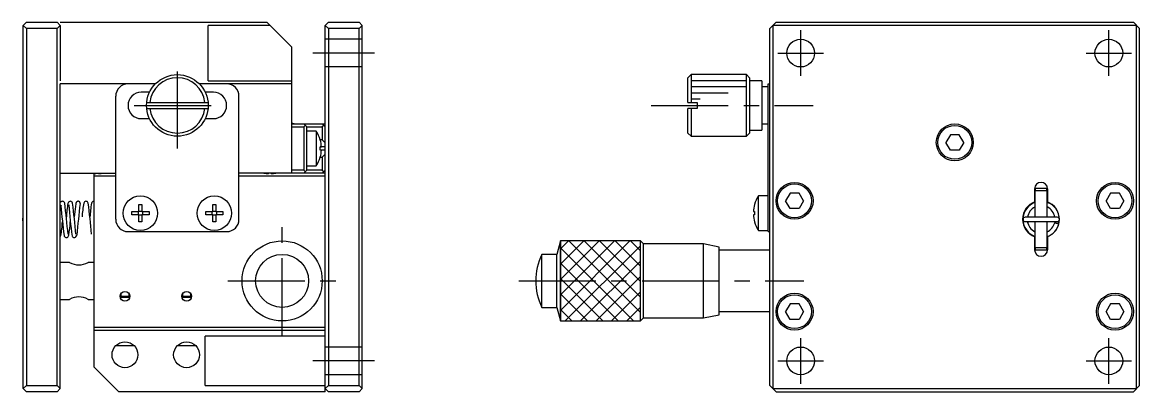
# Model space of a CAD drawing. Extents: x -28 to 401, y 14 to 263.
# Drawn here: x 220.1 to 401.5, y 125.9 to 185.9 of the extents above; entities that cross this region are included whole.
import ezdxf

# ---------------------------------------------------------------- set-up
doc = ezdxf.new("R2010")
doc.units = 0
doc.header["$LTSCALE"] = 10
doc.linetypes.add('CENTER', pattern=[2, 1.25, -0.25, 0.25, -0.25])
doc.linetypes.add('DASHED', pattern=[3.5, 2, -1.5])
doc.layers.get('0').update_dxf_attribs({"linetype": 'CONTINUOUS'})
doc.layers.add('CENTER', color=1, linetype='CENTER')

msp = doc.modelspace()

# ---------------------------------------------------------------- linework, layer by layer
at = {"color": 7, "linetype": 'CONTINUOUS'}
for p, q in [((220.803842, 185.854277), (220.303842, 185.354277)), ((220.303842, 185.354277), (220.803842, 184.854277)), ((220.303842, 126.354277), (220.303842, 185.354277)), ((220.803842, 185.854277), (225.803842, 185.854277)), ((225.803842, 185.854277), (226.303842, 185.354277)), ((225.803842, 184.854277), (226.303842, 185.354277)), ((226.303842, 185.854277), (259.803842, 185.854277)), ((226.303842, 185.354277), (226.303842, 176.352138)), ((260.303842, 185.354277), (250.303842, 185.354277)), ((250.303842, 176.354277), (250.303842, 185.354277)), ((259.803842, 185.854277), (263.803842, 181.854277)), ((269.803842, 185.854277), (269.303842, 185.354277)), ((269.303842, 185.354277), (269.803842, 184.854277)), ((269.303842, 125.854277), (269.303842, 185.354277)), ((269.803842, 185.854277), (274.803842, 185.854277)), ((274.803842, 185.854277), (275.303842, 185.354277)), ((274.803842, 184.854277), (275.303842, 185.354277)), ((275.303842, 126.354277), (275.303842, 185.354277)), ((341.459026, 184.854277), (342.459026, 185.854277)), ((341.959026, 185.354277), (341.959026, 126.354277)), ((400.959026, 185.354277), (341.959026, 185.354277)), ((342.459026, 185.854277), (400.459026, 185.854277)), ((400.459026, 185.854277), (401.459026, 184.854277)), ((400.959026, 126.354277), (400.959026, 185.354277)), ((225.803842, 184.854277), (220.803842, 184.854277)), ((220.803842, 184.854277), (220.803842, 126.854277)), ((225.803842, 126.854277), (225.803842, 184.854277)), ((269.803842, 184.854277), (269.803842, 126.854277)), ((274.803842, 184.854277), (269.803842, 184.854277)), ((274.803842, 126.854277), (274.803842, 184.854277)), ((341.459026, 126.854277), (341.459026, 184.854277)), ((401.459026, 126.854277), (401.459026, 184.854277)), ((263.803842, 181.854277), (263.803842, 161.354277)), ((250.303842, 176.354277), (263.803842, 176.354277)), ((328.659026, 177.354277), (328.159026, 176.854277)), ((328.159026, 172.854277), (328.159026, 176.854277)), ((328.659026, 177.354277), (328.659026, 172.854277)), ((337.659026, 177.354277), (328.659026, 177.354277)), ((338.159026, 176.854277), (337.659026, 177.354277)), ((337.659026, 167.354277), (337.659026, 177.354277)), ((338.159026, 176.854277), (338.159026, 167.854277)), ((340.159026, 176.354277), (338.159026, 176.354277)), ((340.159026, 176.354277), (340.159026, 168.354277)), ((226.303842, 126.354277), (226.303842, 175.854277)), ((241.733128, 175.854277), (226.303842, 175.854277)), ((240.789698, 174.504277), (239.453842, 174.504277)), ((263.803842, 175.854277), (248.874557, 175.854277)), ((251.153842, 174.504277), (249.817987, 174.504277)), ((341.159026, 175.354277), (340.159026, 175.354277)), ((341.159026, 175.854277), (341.459026, 175.854277)), ((341.159026, 151.854277), (341.159026, 175.854277)), ((235.303842, 153.854277), (235.303842, 173.854277)), ((240.328905, 172.854277), (250.27878, 172.854277)), ((255.303842, 153.854277), (255.303842, 173.854277)), ((328.159026, 172.854277), (329.659026, 172.854277)), ((329.659026, 172.854277), (329.659026, 171.854277)), ((240.328905, 171.854277), (250.27878, 171.854277)), ((328.159026, 167.854277), (328.159026, 171.854277)), ((329.659026, 171.854277), (328.159026, 171.854277)), ((328.659026, 171.854277), (328.659026, 167.354277)), ((239.453842, 170.204277), (240.789698, 170.204277)), ((249.817987, 170.204277), (251.153842, 170.204277)), ((263.803842, 169.354277), (269.303842, 169.354277)), ((263.803842, 168.854277), (265.803842, 168.854277)), ((266.303842, 168.854277), (265.803842, 169.354277)), ((266.053842, 169.104277), (265.803842, 168.854277)), ((265.803842, 168.854277), (265.803842, 161.854277)), ((266.303842, 168.854277), (268.803842, 168.854277)), ((266.303842, 161.854277), (266.303842, 168.854277)), ((269.303842, 168.854277), (268.803842, 169.354277)), ((269.053842, 169.104277), (268.803842, 168.854277)), ((268.803842, 168.854277), (268.803842, 166.775597)), ((340.159026, 169.354277), (341.159026, 169.354277)), ((267.846306, 168.154277), (266.303842, 168.154277)), ((267.846306, 168.154277), (267.846306, 162.554277)), ((328.159026, 167.854277), (328.659026, 167.354277)), ((328.659026, 167.354277), (337.659026, 167.354277)), ((337.659026, 167.354277), (338.159026, 167.854277)), ((338.159026, 168.354277), (340.159026, 168.354277)), ((370.737339, 167.604277), (370.015651, 166.354277)), ((372.180714, 167.604277), (370.737339, 167.604277)), ((372.902402, 166.354277), (372.180714, 167.604277)), ((268.497047, 166.753416), (268.503216, 166.756424)), ((268.497047, 165.614277), (268.690304, 165.614277)), ((268.497047, 165.094277), (268.497047, 165.614277)), ((268.690304, 165.094277), (268.497047, 165.094277)), ((269.303842, 165.604277), (268.497513, 165.604277)), ((269.303842, 165.104277), (268.497513, 165.104277)), ((268.803842, 166.775597), (268.497573, 166.775597)), ((269.303842, 166.275597), (268.803842, 166.775597)), ((370.737339, 165.104277), (370.015651, 166.354277)), ((372.180714, 165.104277), (370.737339, 165.104277)), ((372.902402, 166.354277), (372.180714, 165.104277)), ((268.503216, 163.952129), (268.497047, 163.955138)), ((268.497573, 163.932956), (268.803842, 163.932956)), ((268.803842, 163.932956), (269.303842, 164.432956)), ((268.803842, 163.932956), (268.803842, 161.854277)), ((265.803842, 161.854277), (263.803842, 161.854277)), ((265.803842, 161.854277), (266.053842, 161.604277)), ((265.803842, 161.354277), (266.303842, 161.854277)), ((266.303842, 162.554277), (267.846306, 162.554277)), ((268.803842, 161.854277), (266.303842, 161.854277)), ((268.803842, 161.854277), (269.053842, 161.604277)), ((268.803842, 161.354277), (269.303842, 161.854277)), ((226.303842, 161.354277), (235.303842, 161.354277)), ((231.803842, 129.854277), (231.803842, 161.286138)), ((235.303842, 160.854277), (231.803842, 160.854277)), ((232.043842, 161.354277), (232.043842, 161.267815)), ((232.563842, 161.267815), (232.563842, 161.354277)), ((269.303842, 161.354277), (255.303842, 161.354277)), ((269.303842, 160.854277), (255.303842, 160.854277)), ((260.043842, 161.354277), (260.043842, 161.267815)), ((260.563842, 161.267815), (260.563842, 161.354277)), ((344.737339, 158.104277), (344.015651, 156.854277)), ((346.180714, 158.104277), (344.737339, 158.104277)), ((346.902402, 156.854277), (346.180714, 158.104277)), ((384.409026, 158.804277), (384.409026, 156.664526)), ((384.552809, 158.854277), (384.459026, 158.504277)), ((386.459026, 158.504277), (384.459026, 158.504277)), ((384.459026, 158.504277), (384.459026, 154.180362)), ((386.365244, 158.854277), (384.552809, 158.854277)), ((386.459026, 158.504277), (386.365244, 158.854277)), ((386.459026, 154.180362), (386.459026, 158.504277)), ((386.509026, 158.804277), (386.509026, 156.664526)), ((396.737339, 158.104277), (396.015651, 156.854277)), ((398.180714, 158.104277), (396.737339, 158.104277)), ((398.902402, 156.854277), (398.180714, 158.104277)), ((226.33774, 156.579679), (226.303793, 156.509614)), ((226.407436, 156.670992), (226.33774, 156.579679)), ((226.493056, 156.736554), (226.407436, 156.670992)), ((226.422395, 156.151345), (226.418492, 156.031916)), ((226.602507, 156.776269), (226.493056, 156.736554)), ((226.716239, 156.772308), (226.602507, 156.776269)), ((226.812751, 156.736175), (226.716239, 156.772308)), ((226.89824, 156.676415), (226.812751, 156.736175)), ((226.969253, 156.596557), (226.89824, 156.676415)), ((227.019295, 156.50344), (226.969253, 156.596557)), ((227.600991, 156.55292), (227.543819, 156.410227)), ((227.661423, 156.646637), (227.600991, 156.55292)), ((227.741796, 156.720082), (227.661423, 156.646637)), ((227.834703, 156.765944), (227.741796, 156.720082)), ((227.942209, 156.779281), (227.834703, 156.765944)), ((228.047866, 156.754734), (227.942209, 156.779281)), ((228.140594, 156.70237), (228.047866, 156.754734)), ((228.214138, 156.632608), (228.140594, 156.70237)), ((228.273379, 156.54433), (228.214138, 156.632608)), ((228.313311, 156.450458), (228.273379, 156.54433)), ((228.829798, 156.374197), (228.569081, 154.229085)), ((228.830168, 156.407198), (228.82955, 156.390801)), ((228.82955, 156.390801), (228.829798, 156.374197)), ((228.831593, 156.423363), (228.830168, 156.407198)), ((228.833768, 156.439268), (228.831593, 156.423363)), ((228.836639, 156.45489), (228.833768, 156.439268)), ((228.840155, 156.470207), (228.836639, 156.45489)), ((228.845156, 156.488159), (228.840155, 156.470207)), ((228.850932, 156.505613), (228.845156, 156.488159)), ((228.857406, 156.522546), (228.850932, 156.505613)), ((228.864505, 156.538932), (228.857406, 156.522546)), ((228.872161, 156.554755), (228.864505, 156.538932)), ((228.882413, 156.573716), (228.872161, 156.554755)), ((228.893314, 156.591748), (228.882413, 156.573716)), ((228.904752, 156.608835), (228.893314, 156.591748)), ((228.916625, 156.624968), (228.904752, 156.608835)), ((228.928839, 156.640144), (228.916625, 156.624968)), ((228.941306, 156.654366), (228.928839, 156.640144)), ((228.953946, 156.667642), (228.941306, 156.654366)), ((228.966685, 156.679987), (228.953946, 156.667642)), ((228.981279, 156.692977), (228.966685, 156.679987)), ((228.995823, 156.704808), (228.981279, 156.692977)), ((229.010235, 156.715519), (228.995823, 156.704808)), ((229.024441, 156.725155), (229.010235, 156.715519)), ((229.038375, 156.733765), (229.024441, 156.725155)), ((229.05198, 156.741403), (229.038375, 156.733765)), ((229.065204, 156.748126), (229.05198, 156.741403)), ((229.078002, 156.753992), (229.065204, 156.748126)), ((229.090334, 156.759063), (229.078002, 156.753992)), ((229.102165, 156.763399), (229.090334, 156.759063)), ((229.113467, 156.767064), (229.102165, 156.763399)), ((229.124214, 156.770119), (229.113467, 156.767064)), ((229.134384, 156.772626), (229.124214, 156.770119)), ((229.143959, 156.774646), (229.134384, 156.772626)), ((229.155959, 156.776711), (229.143959, 156.774646)), ((229.166808, 156.778129), (229.155959, 156.776711)), ((229.176483, 156.779033), (229.166808, 156.778129)), ((229.184967, 156.779548), (229.176483, 156.779033)), ((229.197134, 156.779847), (229.184967, 156.779548)), ((229.208754, 156.779659), (229.197134, 156.779847)), ((229.220112, 156.779039), (229.208754, 156.779659)), ((229.238844, 156.777094), (229.220112, 156.779039)), ((229.256749, 156.774183), (229.238844, 156.777094)), ((229.273794, 156.770473), (229.256749, 156.774183)), ((229.28996, 156.766112), (229.273794, 156.770473)), ((229.308038, 156.760264), (229.28996, 156.766112)), ((229.324842, 156.753901), (229.308038, 156.760264)), ((229.340373, 156.74721), (229.324842, 156.753901)), ((229.354646, 156.740359), (229.340373, 156.74721)), ((229.367682, 156.733496), (229.354646, 156.740359)), ((229.379507, 156.726752), (229.367682, 156.733496)), ((229.393318, 156.718227), (229.379507, 156.726752)), ((229.405156, 156.710336), (229.393318, 156.718227)), ((229.408521, 156.70799), (229.405156, 156.710336)), ((229.411698, 156.705733), (229.408521, 156.70799)), ((229.414689, 156.703569), (229.411698, 156.705733)), ((229.417496, 156.701504), (229.414689, 156.703569)), ((229.420121, 156.699541), (229.417496, 156.701504)), ((229.422612, 156.697651), (229.420121, 156.699541)), ((229.425107, 156.695731), (229.422612, 156.697651)), ((229.427613, 156.693776), (229.425107, 156.695731)), ((229.428511, 156.693069), (229.427613, 156.693776)), ((229.429409, 156.692357), (229.428511, 156.693069)), ((229.430309, 156.691641), (229.429409, 156.692357)), ((229.431211, 156.69092), (229.430309, 156.691641)), ((229.432113, 156.690194), (229.431211, 156.69092)), ((229.433017, 156.689463), (229.432113, 156.690194)), ((229.433921, 156.688727), (229.433017, 156.689463)), ((229.434827, 156.687987), (229.433921, 156.688727)), ((229.435733, 156.687241), (229.434827, 156.687987)), ((229.43664, 156.686491), (229.435733, 156.687241)), ((229.437548, 156.685736), (229.43664, 156.686491)), ((229.438457, 156.684975), (229.437548, 156.685736)), ((229.439366, 156.68421), (229.438457, 156.684975)), ((229.440276, 156.683439), (229.439366, 156.68421)), ((229.441187, 156.682663), (229.440276, 156.683439)), ((229.442326, 156.681686), (229.441187, 156.682663)), ((229.443465, 156.6807), (229.442326, 156.681686)), ((229.444605, 156.679705), (229.443465, 156.6807)), ((229.445746, 156.678702), (229.444605, 156.679705)), ((229.447049, 156.677545), (229.445746, 156.678702)), ((229.448353, 156.676375), (229.447049, 156.677545)), ((229.449657, 156.675194), (229.448353, 156.676375)), ((229.45096, 156.674), (229.449657, 156.675194)), ((229.452263, 156.672794), (229.45096, 156.674)), ((229.453565, 156.671574), (229.452263, 156.672794)), ((229.454867, 156.670342), (229.453565, 156.671574)), ((229.456686, 156.668593), (229.454867, 156.670342)), ((229.458503, 156.666817), (229.456686, 156.668593)), ((229.460317, 156.665012), (229.458503, 156.666817)), ((229.462126, 156.663178), (229.460317, 156.665012)), ((229.463931, 156.661313), (229.462126, 156.663178)), ((229.467093, 156.657953), (229.463931, 156.661313)), ((229.470233, 156.654489), (229.467093, 156.657953)), ((229.473349, 156.650914), (229.470233, 156.654489)), ((229.476435, 156.647221), (229.473349, 156.650914)), ((229.479487, 156.643402), (229.476435, 156.647221)), ((229.484261, 156.637048), (229.479487, 156.643402)), ((229.488918, 156.630323), (229.484261, 156.637048)), ((229.493435, 156.623193), (229.488918, 156.630323)), ((229.49779, 156.615619), (229.493435, 156.623193)), ((229.504247, 156.602728), (229.49779, 156.615619)), ((229.510142, 156.588487), (229.504247, 156.602728)), ((229.515361, 156.57273), (229.510142, 156.588487)), ((229.51978, 156.555285), (229.515361, 156.57273)), ((229.52403, 156.530361), (229.51978, 156.555285)), ((229.526452, 156.502049), (229.52403, 156.530361)), ((229.524377, 156.433821), (229.526697, 156.469986)), ((229.526697, 156.469986), (229.526452, 156.502049)), ((230.172506, 156.598018), (230.114774, 156.485242)), ((230.24133, 156.679283), (230.172506, 156.598018)), ((230.347406, 156.751433), (230.24133, 156.679283)), ((230.444761, 156.778384), (230.347406, 156.751433)), ((230.547385, 156.770759), (230.444761, 156.778384)), ((230.644204, 156.732597), (230.547385, 156.770759)), ((230.730568, 156.669748), (230.644204, 156.732597)), ((230.800117, 156.587038), (230.730568, 156.669748)), ((230.846895, 156.494867), (230.800117, 156.587038)), ((231.431665, 156.572614), (231.378149, 156.456008)), ((231.501115, 156.664547), (231.431665, 156.572614)), ((231.590925, 156.73514), (231.501115, 156.664547)), ((231.687404, 156.773187), (231.590925, 156.73514)), ((231.803898, 156.774603), (231.687404, 156.773187)), ((239.043842, 156.253416), (239.563842, 156.253416)), ((239.043842, 155.114277), (239.043842, 156.253416)), ((239.563842, 156.253416), (239.563842, 155.114277)), ((251.043842, 156.253416), (251.563842, 156.253416)), ((251.043842, 155.114277), (251.043842, 156.253416)), ((251.563842, 156.253416), (251.563842, 155.114277)), ((338.959653, 156.256424), (338.965822, 156.253416)), ((339.616563, 152.054277), (339.616563, 157.654277)), ((341.159026, 157.654277), (339.616563, 157.654277)), ((344.737339, 155.604277), (344.015651, 156.854277)), ((346.902402, 156.854277), (346.180714, 155.604277)), ((396.737339, 155.604277), (396.015651, 156.854277)), ((398.902402, 156.854277), (398.180714, 155.604277)), ((237.904703, 154.594277), (237.904703, 155.114277)), ((237.904703, 155.114277), (239.043842, 155.114277)), ((239.043842, 154.594277), (237.904703, 154.594277)), ((238.974401, 154.594277), (238.974401, 155.114277)), ((239.043842, 155.183718), (239.563842, 155.183718)), ((239.043842, 153.455138), (239.043842, 154.594277)), ((239.563842, 154.524835), (239.043842, 154.524835)), ((239.563842, 155.114277), (240.702982, 155.114277)), ((239.563842, 154.594277), (239.563842, 153.455138)), ((240.702982, 154.594277), (239.563842, 154.594277)), ((239.633284, 155.114277), (239.633284, 154.594277)), ((240.702982, 155.114277), (240.702982, 154.594277)), ((249.904703, 154.594277), (249.904703, 155.114277)), ((249.904703, 155.114277), (251.043842, 155.114277)), ((251.043842, 154.594277), (249.904703, 154.594277)), ((250.974401, 154.594277), (250.974401, 155.114277)), ((251.043842, 155.183718), (251.563842, 155.183718)), ((251.043842, 153.455138), (251.043842, 154.594277)), ((251.563842, 154.524835), (251.043842, 154.524835)), ((251.563842, 155.114277), (252.702982, 155.114277)), ((251.563842, 154.594277), (251.563842, 153.455138)), ((252.702982, 154.594277), (251.563842, 154.594277)), ((251.633284, 155.114277), (251.633284, 154.594277)), ((252.702982, 155.114277), (252.702982, 154.594277)), ((338.772565, 155.114277), (338.965822, 155.114277)), ((338.965822, 154.594277), (338.772565, 154.594277)), ((338.965822, 155.114277), (338.965822, 154.594277)), ((346.180714, 155.604277), (344.737339, 155.604277)), ((388.082302, 154.180362), (382.882302, 154.180362)), ((398.180714, 155.604277), (396.737339, 155.604277)), ((239.563842, 153.455138), (239.043842, 153.455138)), ((251.563842, 153.455138), (251.043842, 153.455138)), ((338.965822, 153.455138), (338.959653, 153.452129)), ((382.603883, 153.191759), (382.605089, 153.184858)), ((382.604123, 153.184637), (382.616504, 153.130534)), ((382.620596, 153.128323), (382.616614, 153.130559)), ((382.882302, 153.480362), (388.082302, 153.480362)), ((383.293827, 153.310279), (383.316517, 153.412884)), ((383.295809, 153.296984), (383.293827, 153.310279)), ((383.316517, 153.412884), (383.397893, 153.473722)), ((383.397893, 153.473722), (383.442247, 153.480362)), ((384.459026, 153.480362), (384.459026, 149.204277)), ((386.459026, 149.204277), (386.459026, 153.480362)), ((387.522356, 153.480362), (387.622435, 153.442492)), ((387.622435, 153.442492), (387.670955, 153.352286)), ((388.34555, 153.121924), (387.666015, 153.286594)), ((387.66612, 153.286964), (387.670374, 153.289279)), ((387.669157, 153.294161), (387.668129, 153.296588)), ((387.670955, 153.352286), (387.668189, 153.297074)), ((387.672275, 153.29124), (387.669157, 153.294161)), ((387.677465, 153.287844), (387.672275, 153.29124)), ((387.684694, 153.283993), (387.677465, 153.287844)), ((387.693917, 153.279712), (387.684694, 153.283993)), ((387.705078, 153.275026), (387.693917, 153.279712)), ((387.718109, 153.269964), (387.705078, 153.275026)), ((387.732927, 153.264559), (387.718109, 153.269964)), ((387.749443, 153.258842), (387.732927, 153.264559)), ((387.767555, 153.25285), (387.749443, 153.258842)), ((387.78715, 153.246619), (387.767555, 153.25285)), ((387.808108, 153.240187), (387.78715, 153.246619)), ((387.8303, 153.233595), (387.808108, 153.240187)), ((387.853589, 153.226883), (387.8303, 153.233595)), ((387.877831, 153.220092), (387.853589, 153.226883)), ((387.902877, 153.213265), (387.877831, 153.220092)), ((387.928572, 153.206443), (387.902877, 153.213265)), ((387.954759, 153.199668), (387.928572, 153.206443)), ((387.981275, 153.192982), (387.954759, 153.199668)), ((388.007957, 153.186426), (387.981275, 153.192982)), ((388.034641, 153.180042), (388.007957, 153.186426)), ((388.061162, 153.173867), (388.034641, 153.180042)), ((388.087356, 153.167941), (388.061162, 153.173867)), ((388.113063, 153.162299), (388.087356, 153.167941)), ((388.138123, 153.156977), (388.113063, 153.162299)), ((388.162382, 153.152007), (388.138123, 153.156977)), ((388.185691, 153.14742), (388.162382, 153.152007)), ((388.207906, 153.143245), (388.185691, 153.14742)), ((388.228889, 153.139506), (388.207906, 153.143245)), ((388.248512, 153.136227), (388.228889, 153.139506)), ((388.266653, 153.133429), (388.248512, 153.136227)), ((388.283202, 153.131128), (388.266653, 153.133429)), ((388.298054, 153.129339), (388.283202, 153.131128)), ((388.31112, 153.128073), (388.298054, 153.129339)), ((388.322318, 153.127337), (388.31112, 153.128073)), ((388.33158, 153.127136), (388.322318, 153.127337)), ((388.338848, 153.127472), (388.33158, 153.127136)), ((388.348246, 153.131173), (388.333212, 153.586474)), ((388.338639, 153.091943), (388.366236, 153.211768)), ((388.344078, 153.128342), (388.338848, 153.127472)), ((388.343562, 153.125802), (388.34555, 153.121924)), ((388.347237, 153.12974), (388.344078, 153.128342)), ((388.348306, 153.131659), (388.347237, 153.12974)), ((388.366236, 153.211768), (388.431339, 153.793685)), ((226.30385, 151.028487), (226.366051, 151.12296)), ((226.366051, 151.12296), (226.410025, 151.239529)), ((226.912076, 151.225992), (226.961028, 151.105385)), ((226.961028, 151.105385), (227.025507, 151.011145)), ((227.025507, 151.011145), (227.104833, 150.940362)), ((227.104833, 150.940362), (227.20497, 150.892393)), ((227.20497, 150.892393), (227.311011, 150.88188)), ((227.311011, 150.88188), (227.4209, 150.910377)), ((227.4209, 150.910377), (227.509901, 150.963396)), ((227.509901, 150.963396), (227.588155, 151.043868)), ((227.588155, 151.043868), (227.649327, 151.150798)), ((227.649327, 151.150798), (227.694477, 151.283163)), ((228.221806, 151.129766), (228.278708, 151.036801)), ((228.278708, 151.036801), (228.355688, 150.958201)), ((228.355688, 150.958201), (228.451195, 150.902293)), ((228.451195, 150.902293), (228.562937, 150.880859)), ((228.562937, 150.880859), (228.676795, 150.902742)), ((228.676795, 150.902742), (228.77208, 150.954408)), ((228.77208, 150.954408), (228.847425, 151.025651)), ((228.847425, 151.025651), (228.933724, 151.170527)), ((228.933724, 151.170527), (228.968891, 151.275114)), ((237.303842, 151.854277), (253.303842, 151.854277)), ((339.616563, 152.054277), (341.159026, 152.054277)), ((341.159026, 151.854277), (341.459026, 151.854277)), ((384.409026, 151.044028), (384.409026, 148.904277)), ((386.509026, 151.044028), (386.509026, 148.904277)), ((307.459019, 150.354276), (306.869531, 148.154277)), ((320.45902, 150.354276), (307.459019, 150.354276)), ((307.459019, 137.354278), (307.459019, 150.354276)), ((320.959022, 149.854273), (320.45902, 150.354276)), ((320.45902, 137.354278), (320.45902, 150.354276)), ((330.709027, 149.854273), (320.959022, 149.854273)), ((320.959022, 137.854281), (320.959022, 149.854273)), ((333.209026, 149.354274), (330.709027, 149.854273)), ((330.709027, 137.854281), (330.709027, 149.854273)), ((333.209026, 138.35428), (333.209026, 149.354274)), ((341.459026, 148.854277), (333.209026, 148.854277)), ((386.459026, 149.204277), (384.459026, 149.204277)), ((384.459026, 149.204277), (384.552809, 148.854277)), ((386.365244, 148.854277), (384.552809, 148.854277)), ((386.365244, 148.854277), (386.459026, 149.204277)), ((306.869531, 148.154277), (304.45902, 148.154277)), ((304.45902, 139.554277), (304.45902, 148.154277)), ((306.869531, 139.554277), (306.869531, 148.154277)), ((227.804158, 146.854277), (226.303842, 146.854277)), ((227.803842, 146.854277), (227.804876, 146.85376)), ((231.803842, 146.854277), (230.803842, 146.854277)), ((236.179343, 141.354277), (236.179343, 141.829908)), ((237.428342, 141.829908), (237.428342, 141.354277)), ((246.179343, 141.354277), (246.179343, 141.829908)), ((247.428342, 141.829908), (247.428342, 141.354277)), ((226.303842, 140.854277), (227.804158, 140.854277)), ((230.803842, 140.854277), (231.803842, 140.854277)), ((236.018612, 141.354277), (237.589073, 141.354277)), ((237.562937, 141.154277), (236.044748, 141.154277)), ((246.018612, 141.354277), (247.589073, 141.354277)), ((247.562937, 141.154277), (246.044748, 141.154277)), ((344.737339, 140.104277), (344.015651, 138.854277)), ((346.180714, 140.104277), (344.737339, 140.104277)), ((346.902402, 138.854277), (346.180714, 140.104277)), ((396.737339, 140.104277), (396.015651, 138.854277)), ((398.180714, 140.104277), (396.737339, 140.104277)), ((398.902402, 138.854277), (398.180714, 140.104277)), ((304.45902, 139.554277), (306.869531, 139.554277)), ((306.869531, 139.554277), (307.459019, 137.354278)), ((320.45902, 137.354278), (320.959022, 137.854281)), ((320.959022, 137.854281), (330.709027, 137.854281)), ((330.709027, 137.854281), (333.209026, 138.35428)), ((333.209026, 138.854277), (341.459026, 138.854277)), ((344.737339, 137.604277), (344.015651, 138.854277)), ((346.902402, 138.854277), (346.180714, 137.604277)), ((396.737339, 137.604277), (396.015651, 138.854277)), ((398.902402, 138.854277), (398.180714, 137.604277)), ((231.803842, 136.354277), (269.303842, 136.354277)), ((307.459019, 137.354278), (320.45902, 137.354278)), ((346.180714, 137.604277), (344.737339, 137.604277)), ((398.180714, 137.604277), (396.737339, 137.604277)), ((231.803842, 135.854277), (269.303842, 135.854277)), ((269.303842, 134.854277), (249.803842, 134.854277)), ((249.803842, 126.854277), (249.803842, 134.854277)), ((235.334149, 133.354277), (238.273536, 133.354277)), ((245.334149, 133.354277), (248.273536, 133.354277)), ((231.803842, 129.854277), (235.803842, 125.854277)), ((220.803842, 126.854277), (220.303842, 126.354277)), ((220.303842, 126.354277), (220.803842, 125.854277)), ((220.803842, 126.854277), (225.803842, 126.854277)), ((225.803842, 125.854277), (220.803842, 125.854277)), ((226.303842, 126.354277), (225.803842, 126.854277)), ((226.303842, 126.354277), (225.803842, 125.854277)), ((269.303842, 125.854277), (235.803842, 125.854277)), ((249.803842, 126.854277), (269.303842, 126.854277)), ((269.803842, 126.854277), (269.303842, 126.354277)), ((269.303842, 126.354277), (269.803842, 125.854277)), ((269.803842, 126.854277), (274.803842, 126.854277)), ((274.803842, 125.854277), (269.803842, 125.854277)), ((275.303842, 126.354277), (274.803842, 126.854277)), ((275.303842, 126.354277), (274.803842, 125.854277)), ((342.459026, 125.854277), (341.459026, 126.854277)), ((341.959026, 126.354277), (400.959026, 126.354277)), ((342.459026, 125.854277), (400.459026, 125.854277)), ((401.459026, 126.854277), (400.459026, 125.854277))]:
    msp.add_line(p, q, dxfattribs=at)
at = {"color": 3, "linetype": 'DASHED'}
for p, q in [((275.303842, 183.104277), (269.303842, 183.104277)), ((275.303842, 178.604277), (269.303842, 178.604277)), ((320.45902, 150.354276), (307.459019, 150.354276)), ((307.459019, 150.354276), (307.459019, 137.354278)), ((320.45902, 137.354278), (320.45902, 150.354276)), ((307.459019, 137.354278), (320.45902, 137.354278)), ((275.303842, 133.104277), (269.303842, 133.104277)), ((275.303842, 128.604277), (269.303842, 128.604277))]:
    msp.add_line(p, q, dxfattribs=at)
at = {"color": 3, "linetype": 'CONTINUOUS'}
for p, q in [((337.659026, 176.354277), (328.659026, 176.354277)), ((337.659026, 175.354277), (328.659026, 175.354277)), ((334.659026, 174.354277), (328.659026, 174.354277)), ((330.159026, 173.354277), (328.659026, 173.354277)), ((307.459019, 149.063766), (308.749529, 150.354276)), ((307.459019, 146.563766), (311.249529, 150.354276)), ((307.459019, 144.063766), (313.749529, 150.354276)), ((307.459019, 141.563766), (316.249529, 150.354276)), ((307.459019, 139.063766), (318.749529, 150.354276)), ((307.459019, 149.227681), (319.332423, 137.354278)), ((308.249531, 137.354278), (320.45902, 149.563767)), ((308.832425, 150.354276), (320.45902, 138.72768)), ((311.332425, 150.354276), (320.45902, 141.22768)), ((313.832425, 150.354276), (320.45902, 143.72768)), ((316.332425, 150.354276), (320.45902, 146.22768)), ((318.832425, 150.354276), (320.45902, 148.72768)), ((310.749531, 137.354278), (320.45902, 147.063767)), ((307.459019, 146.727681), (316.832423, 137.354278)), ((307.459019, 144.227681), (314.332423, 137.354278)), ((313.249531, 137.354278), (320.45902, 144.563767)), ((307.459019, 141.727681), (311.832423, 137.354278)), ((315.749531, 137.354278), (320.45902, 142.063767)), ((307.459019, 139.227681), (309.332423, 137.354278)), ((318.249531, 137.354278), (320.45902, 139.563767))]:
    msp.add_line(p, q, dxfattribs=at)
at = {"color": 7, "linetype": 'CONTINUOUS'}
for centre, radius in [((346.459026, 180.854277), 2.25), ((396.459026, 180.854277), 2.25), ((245.303842, 172.354277), 5), ((371.459026, 166.354277), 3), ((371.459026, 166.354277), 2.75), ((345.459026, 156.854277), 3), ((345.459026, 156.854277), 2.75), ((397.459026, 156.854277), 3), ((397.459026, 156.854277), 2.75), ((239.303842, 154.854277), 2.8), ((251.303842, 154.854277), 2.8), ((262.303842, 143.854277), 6.499999), ((262.303842, 143.854277), 4.3), ((236.803842, 141.354277), 0.785), ((246.803842, 141.354277), 0.785), ((345.459026, 138.854277), 3), ((345.459026, 138.854277), 2.75), ((397.459026, 138.854277), 3), ((397.459026, 138.854277), 2.75), ((236.803842, 131.854277), 2.1), ((246.803842, 131.854277), 2.1), ((346.459026, 130.854277), 2.25), ((396.459026, 130.854277), 2.25)]:
    msp.add_circle(centre, radius, dxfattribs=at)
for centre, radius, start, end in [((245.303842, 172.354277), 4.5, 6.37937, 173.62063), ((237.303842, 173.854277), 2, 90, 180), ((239.453842, 172.354277), 2.15, 90, 270), ((251.153842, 172.354277), 2.15, 270, 90), ((253.303842, 173.854277), 2, 0, 90), ((245.303842, 172.354277), 4.5, 186.37937, 353.62063), ((263.303842, 164.454277), 4.993235, 78.910418, 84.253028), ((263.703842, 165.354277), 5, 16.285843, 34.055798), ((263.703842, 165.354277), 4.993235, 2.984767, 16.272555), ((263.703842, 165.354277), 4.993235, 343.727445, 357.015233), ((263.703842, 165.354277), 5, 325.944202, 343.714157), ((232.303842, 166.254277), 4.993235, 258.910418, 267.015233), ((232.303842, 166.254277), 4.993235, 272.984767, 281.089582), ((260.303842, 166.254277), 4.993235, 258.910418, 267.015233), ((260.303842, 166.254277), 4.993235, 272.984767, 281.089582), ((385.459026, 158.804277), 1.05, 0, 180), ((334.379042, 164.691507), 108.30729, 184.58591621, 187.14188955), ((91.777372, 139.340936), 136.326554, 5.08446375, 7.23230504), ((244.650567, 153.338657), 17.380316, 169.82082962, 177.03679566), ((325.571338, 164.214032), 98.224891, 184.67391959, 187.65496546), ((5.014693, 130.515596), 224.799666, 5.3369003, 6.62489587), ((528.539464, 121.626823), 301.034133, 173.36033866, 174.3478826), ((246.868142, 153.322389), 17.04931, 169.30900887, 176.9231072), ((126.886205, 143.132573), 104.815915, 4.55258895, 7.32419445), ((250.258424, 153.121926), 19.172399, 169.98534298, 176.66551352), ((343.759026, 154.854277), 4.993235, 163.727445, 177.015233), ((343.759026, 154.854277), 5, 145.944202, 163.714157), ((385.459026, 153.854277), 3, 109.243596, 250.528779), ((385.4822, 153.830707), 2.949154, 110.304678, 179.341734), ((385.459026, 153.854277), 3, 289.243605, 70.528779), ((385.482248, 153.830449), 2.949271, 23.646894, 70.657374), ((220.499593, 153.830362), 0.35, 124.00653, 235.993623), ((343.759026, 154.854277), 4.993235, 182.984767, 196.272555), ((382.882302, 153.830362), 0.35, 90, 270), ((385.482065, 153.830626), 2.250022, 117.050332, 171.056569), ((385.482178, 153.830264), 2.250533, 8.951421, 64.266492), ((388.082302, 153.830362), 0.35, 270, 90), ((385.497743, 153.833598), 2.933815, 0.53087, 23.711932), ((206.169574, 154.624601), 20.521563, 350.50555633, 356.6423007), ((205.657757, 154.801251), 22.315779, 350.9294654, 356.45926823), ((237.303842, 153.854277), 2, 180, 270), ((253.303842, 153.854277), 2, 270, 0), ((343.759026, 154.854277), 5, 196.285843, 214.055798), ((385.481288, 153.829524), 2.948252, 180.653747, 249.70588), ((385.482446, 153.830427), 2.250534, 188.950124, 242.949458), ((385.482518, 153.830333), 2.949372, 289.334194, 346.296064), ((385.480853, 153.831536), 2.252096, 295.742779, 346.260249), ((385.459026, 148.904277), 1.05, 180, 0), ((313.204021, 143.854274), 9.745001, 153.816202, 206.183785), ((229.303842, 149.452557), 3.000177, 240.001947, 299.998053), ((229.303842, 138.255953), 3.000214, 60.002359, 119.997641)]:
    msp.add_arc(centre, radius, start, end, dxfattribs=at)
at = {"layer": 'CENTER', "color": 1, "linetype": 'CENTER'}
for p, q in [((346.459026, 177.154277), (346.459026, 184.554277)), ((396.459026, 177.154277), (396.459026, 184.554277)), ((277.303842, 180.854277), (267.303842, 180.854277)), ((342.759026, 180.854277), (350.159026, 180.854277)), ((392.759026, 180.854277), (400.159026, 180.854277)), ((245.303842, 165.354277), (245.303842, 179.354277)), ((238.303842, 172.354277), (252.303842, 172.354277)), ((322.209023, 172.354277), (348.459023, 172.354277)), ((262.303842, 135.054278), (262.303842, 152.654276)), ((253.503844, 143.854277), (271.103841, 143.854277)), ((300.709023, 143.854277), (346.959023, 143.854277)), ((346.459026, 127.154277), (346.459026, 134.554277)), ((396.459026, 127.154277), (396.459026, 134.554277)), ((277.303842, 130.854277), (267.303842, 130.854277)), ((342.759026, 130.854277), (350.159026, 130.854277)), ((392.759026, 130.854277), (400.159026, 130.854277))]:
    msp.add_line(p, q, dxfattribs=at)

doc.saveas('drawing.dxf')
